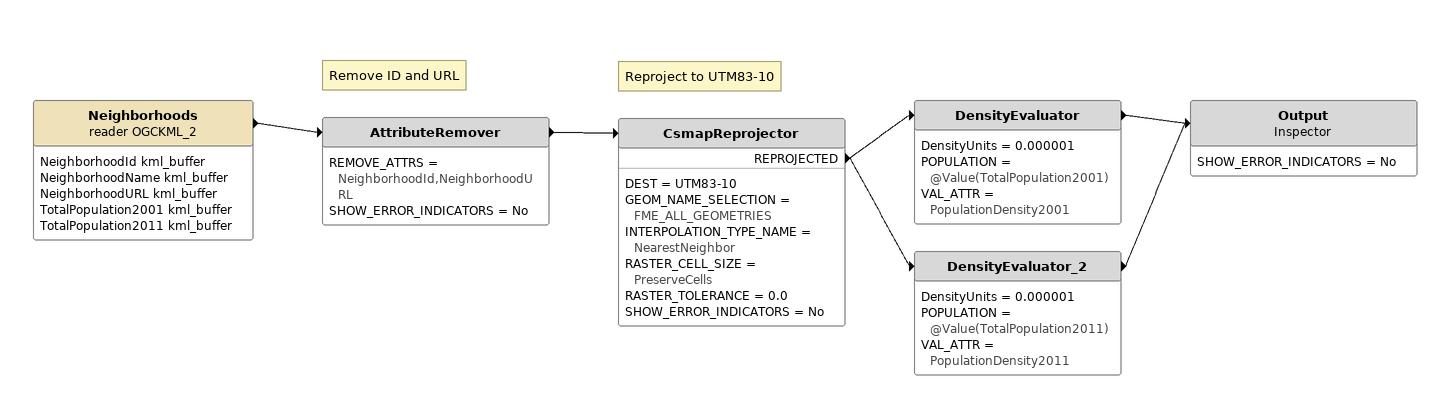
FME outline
Neighborhoods (reader OGCKML_2)
    attributes: NeighborhoodId kml_buffer, NeighborhoodName kml_buffer, NeighborhoodURL kml_buffer, TotalPopulation2001 kml_buffer, TotalPopulation2011 kml_buffer
    -> AttributeRemover
Note: Remove ID and URL
AttributeRemover
    REMOVE_ATTRS = NeighborhoodId,NeighborhoodURL
    SHOW_ERROR_INDICATORS = No
    -> CsmapReprojector
Note: Reproject to UTM83-10
CsmapReprojector
    DEST = UTM83-10
    GEOM_NAME_SELECTION = FME_ALL_GEOMETRIES
    INTERPOLATION_TYPE_NAME = NearestNeighbor
    RASTER_CELL_SIZE = PreserveCells
    RASTER_TOLERANCE = 0.0
    SHOW_ERROR_INDICATORS = No
    REPROJECTED -> DensityEvaluator
    REPROJECTED -> DensityEvaluator_2
DensityEvaluator
    DensityUnits = 0.000001
    POPULATION = @Value(TotalPopulation2001)
    VAL_ATTR = PopulationDensity2001
    -> Output
DensityEvaluator_2
    DensityUnits = 0.000001
    POPULATION = @Value(TotalPopulation2011)
    VAL_ATTR = PopulationDensity2011
    -> Output
Output: Inspector
    SHOW_ERROR_INDICATORS = No
